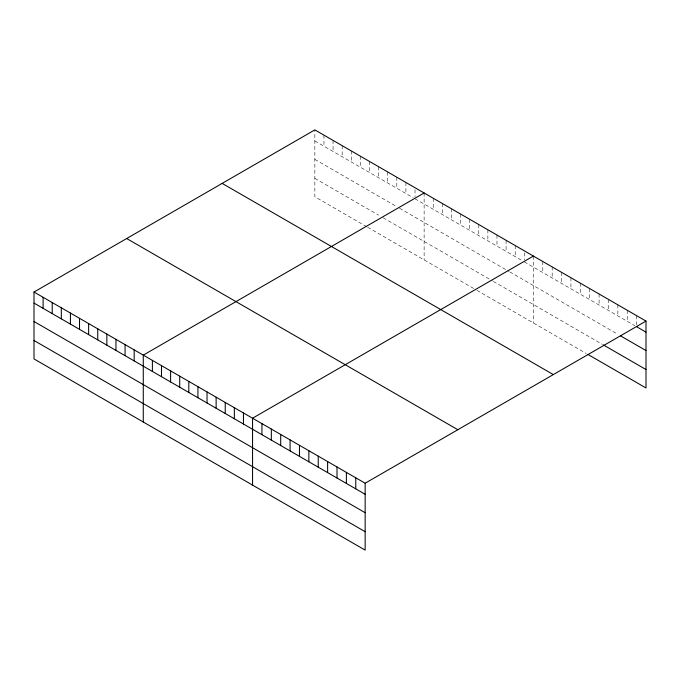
<?xml version="1.0" encoding="UTF-8"?>
<svg xmlns="http://www.w3.org/2000/svg" width="680" height="680" viewBox="0 0 680 680"><rect width="100%" height="100%" fill="white"/><g stroke="black" fill="none" stroke-linecap="round" stroke-linejoin="round"><path stroke-width="0.51" stroke-dasharray="3.4 2.55" d="M314.849 140.939L413.202 197.719M415.021 198.772L522.478 260.814M524.306 261.868L634.908 325.728M314.849 159.367L396.805 206.686M399.543 208.258L508.818 271.354M509.728 271.881L617.848 334.305M314.849 178.347L378.599 215.152M383.146 217.778L492.43 280.874M493.34 281.401L602.497 344.42M366.758 226.746L314.849 196.775L314.849 129.888M367.668 227.273L476.034 289.841M476.943 290.36L586.296 353.49M636.616 315.656L636.616 324.7M627.232 310.241L627.232 321.291M617.848 304.827L617.848 315.877M608.472 299.412L608.472 310.462M599.088 293.99L599.088 305.039M589.704 288.575L589.704 299.625M580.321 283.161L580.321 294.21M570.937 277.738L570.937 288.787M561.553 272.323L561.553 283.373M552.177 266.909L552.177 277.958M542.793 261.494L542.793 272.536M533.409 256.071L533.409 322.957M524.306 252.824L524.306 259.853M515.193 245.556L515.193 256.606M506.09 240.303L506.09 251.353M496.978 235.042L496.978 246.092M487.875 229.78L487.875 240.83M478.771 224.527L478.771 235.577M469.659 219.266L469.659 230.316M460.555 214.013L460.555 225.063M451.452 208.751L451.452 219.801M442.34 203.498L442.34 214.548M433.236 198.237L433.236 209.287M424.125 192.984L424.125 259.87M415.021 189.728L415.021 196.767M405.918 182.469L405.918 193.511M396.805 177.208L396.805 188.258M387.702 171.946L387.702 182.996M378.599 166.694L378.599 177.744M369.486 161.432L369.486 172.482M360.383 156.179L360.383 167.229M351.271 150.918L351.271 161.968M342.168 145.665L342.168 156.714M333.064 140.403L333.064 151.453M323.952 135.15L323.952 146.2"/><path stroke-width="1.02" d="M34 292.034L365.151 483.225L365.151 550.111L34 358.921L34 292.034L314.849 129.888L646 321.079L646 387.966L587.996 354.475M424.125 192.984L143.276 355.13L143.276 422.017M533.409 256.071L252.56 418.217L252.56 485.103M365.151 483.225L646 321.079M636.616 326.706L646 332.129M620.415 335.784L646 350.557M603.356 344.913L646 369.537M222.165 183.396L553.316 374.587M126.684 238.527L457.835 429.717M34 303.084L365.151 494.275M34 321.512L365.151 512.703M34 340.493L365.151 531.683M355.767 477.81L355.767 488.852M346.383 472.387L346.383 483.438M337 466.973L337 478.023M327.624 461.558L327.624 472.608M318.24 456.135L318.24 467.185M308.856 450.721L308.856 461.771M299.472 445.306L299.472 456.356M290.088 439.883L290.088 450.933M280.704 434.469L280.704 445.519M271.328 429.054L271.328 440.104M261.945 423.64L261.945 434.69M243.457 412.964L243.457 424.014M234.345 407.702L234.345 418.752M225.242 402.45L225.242 413.5M216.13 397.188L216.13 408.238M207.026 391.935L207.026 402.976M197.922 386.673L197.922 397.724M188.81 381.412L188.81 392.462M179.707 376.159L179.707 387.209M170.603 370.898L170.603 381.947M161.492 365.644L161.492 376.695M152.388 360.383L152.388 371.433M134.172 349.868L134.172 360.918M125.069 344.615L125.069 355.666M115.957 339.354L115.957 350.404M106.853 334.092L106.853 345.142M97.75 328.839L97.75 339.889M88.638 323.578L88.638 334.628M79.534 318.325L79.534 329.375M70.422 313.063L70.422 324.113M61.319 307.81L61.319 318.861M52.215 302.549L52.215 313.599M43.103 297.296L43.103 308.346"/></g></svg>
